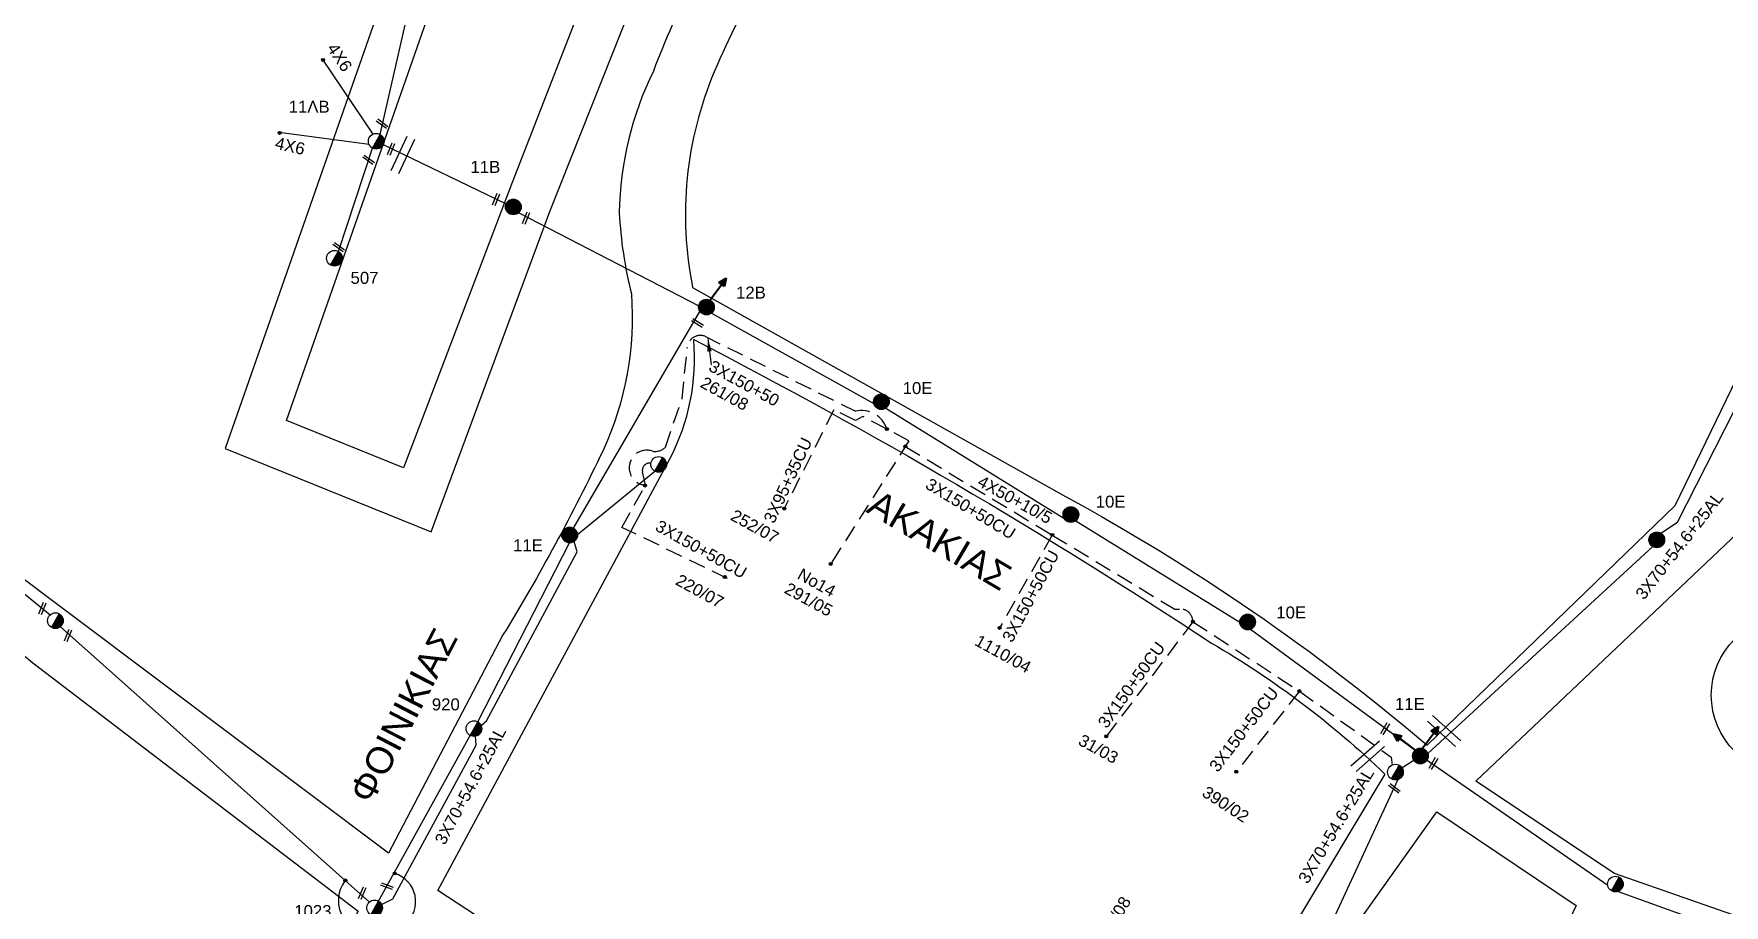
# Model space of a CAD drawing. Header units: millimetres. Extents: x 8994 to 10771, y 1891 to 2926.
# Drawn here: x 9452.9 to 9706.7, y 2600.7 to 2731.5 of the extents above; entities that cross this region are included whole.
import ezdxf
from ezdxf.enums import TextEntityAlignment as Align

# ---------------------------------------------------------------- set-up
doc = ezdxf.new("R2010")
doc.units = ezdxf.units.MM
doc.linetypes.add('DASHED', pattern=[19.05, 12.7, -6.35])
for name, color, linetype in [('Άγνωστα', 7, 'Continuous'), ('Γυμνά εναέρια ΧΤ και ΦΟΠ (3Φ)   4x50+16AL', 7, 'Continuous'), ('Επίτονοι', 7, 'Continuous'), ('Επιγραφές - Σχήματα', 7, 'Continuous'), ('Καλώδια ΧΤ   3x150+50AL', 7, 'DASHED'), ('Καλώδια ΧΤ   3x150+50CU', 7, 'DASHED'), ('Καλώδια ΧΤ   3x95+35CU', 7, 'DASHED'), ('Μηχανική τομή', 7, 'Continuous'), ('Στύλος Ξύλινος', 7, 'Continuous'), ('Στύλος Ξύλινος @ 1', 7, 'Continuous'), ('Στύλος ΦΜ', 7, 'Continuous'), ('Στύλος ΦΜ @ 1', 7, 'Continuous'), ('Συνδέσεις', 7, 'Continuous'), ('Συνεστραμμένα ΧΤ   3x70+54.6+25AL', 7, 'SYN_LINE'), ('Τομή', 7, 'Continuous'), ('Υπόβαθρο ΔΕΗ', 7, 'Continuous'), ('Υπόγεια καλώδια Παροχών ΧΤ   4x6', 7, 'DASHED')]:
    doc.layers.add(name, color=color, linetype=linetype)
doc.styles.get("Standard").update_dxf_attribs({"font": 'arial.ttf'})
doc.linetypes.add('SYN_LINE', pattern='A,0.5,-0.0001,["/\\/\\/\\/",Standard,S=0.1,R=0,X=0,Y=-0.05],-0.25', length=0.7501)
doc.dimstyles.new('ISO-25', dxfattribs={"dimtxt": 2.5, "dimasz": 2.5, "dimexe": 1.25, "dimexo": 0.625, "dimtad": 1, "dimtxsty": 'Standard', "dimcen": 2.5, "dimadec": 0, "dimazin": 0, "dimtfac": 1, "dimtmove": 0, "dimatfit": 3, "dimfxl": 0, "dimarcsym": 0})

# ---------------------------------------------------------------- blocks, each defined once
blk = doc.blocks.new('ΥΠΑΡΧΩΝ ΤΣΙΜΕΝΤΕΝΙΟΣ ΣΤΥΛΟΣ')
at = {"layer": 'Στύλος ΦΜ'}
blk.add_hatch(color=7, dxfattribs=at).paths.add_polyline_path([(-1.29, -2.28, 0.574793), (2.62, 0, 0.268822), (1.3, 2.27)])
at = {"layer": 'Στύλος ΦΜ', "color": 7}
blk.add_line((-1.29, -2.28), (1.3, 2.27), dxfattribs=at)
blk.add_circle((0, 0), 2.62, dxfattribs=at)
at = {"layer": 'Στύλος ΦΜ', "flags": 4}
for tag, p in [('ΑΡΙΘΜΟΣ', (-4.68, 8.05)), ('ΤΥΠΟΣ', (-4.91, 3.03))]:
    blk.add_attdef(tag, p, '', height=4, dxfattribs=at)
blk = doc.blocks.new('ΥΠΑΡΧΩΝ ΞΥΛΙΝΟΣ ΣΤΥΛΟΣ')
at = {"layer": 'Στύλος Ξύλινος'}
h = blk.add_hatch(color=256, dxfattribs=at)
h.paths.add_polyline_path([(-2.62, 0, 0.270008), (-1.29, -2.28), (1.3, 2.27, 0.576266)])
h.paths.add_polyline_path([(-1.29, -2.28, 0.574793), (2.62, 0, 0.268822), (1.3, 2.27)])
blk.add_line((-1.29, -2.28), (1.3, 2.27), dxfattribs=at)
blk.add_circle((0, 0), 2.62, dxfattribs=at)
at = {"layer": 'Στύλος Ξύλινος', "flags": 4}
for tag, p in [('ΑΡΙΘΜΟΣ', (-4.91, 8.6)), ('ΤΥΠΟΣ', (-4.85, 3.39))]:
    blk.add_attdef(tag, p, '', height=4, dxfattribs=at)
blk = doc.blocks.new('ΕΠΙΤΟΝΟΣ')
at = {"layer": 'Επίτονοι', "lineweight": 40, "ltscale": 40}
blk.add_hatch(color=256, dxfattribs=at).paths.add_polyline_path([(-1.13, 6.47), (0, 9.1), (1.13, 6.47)])
for p, q in [((-1.13, 6.47), (0, 9.1)), ((1.13, 6.47), (-1.13, 6.47)), ((-1.13, 6.47), (0, 6.47)), ((0, 9.1), (1.13, 6.47)), ((0, 6.47), (0, 0))]:
    blk.add_line(p, q, dxfattribs=at)
blk = doc.blocks.new('ΤΟΜΗ')
at = {"layer": 'Τομή', "ltscale": 40}
for p, q in [((-5.68, 0), (5.68, 0)), ((5.68, -2.33), (-5.68, -2.33))]:
    blk.add_line(p, q, dxfattribs=at)
blk = doc.blocks.new('_ΣΥΝΔΕΣΗ')
at = {"layer": 'Συνδέσεις', "linetype": 'SYN_LINE', "ltscale": 40}
blk.add_hatch(color=256, dxfattribs=at).paths.add_polyline_path([(0.5, -0.01, 1), (-0.5, -0.01, 1)])
at = {"layer": 'Συνδέσεις'}
blk.add_circle((0, -0.01), 0.5, dxfattribs=at)
blk = doc.blocks.new('ΜΗΧΑΝΙΚΗ ΤΟΜΗ')
at = {"layer": 'Μηχανική τομή', "ltscale": 40}
for p, q in [((-1.89, 0.78), (1.89, 0.78)), ((1.89, 0), (-1.89, 0))]:
    blk.add_line(p, q, dxfattribs=at)

msp = doc.modelspace()

# ---------------------------------------------------------------- linework, layer by layer
at = {"layer": 'Άγνωστα'}
msp.add_circle((9716.55, 2632.2), 11.84, dxfattribs=at)
at = {"layer": 'Γυμνά εναέρια ΧΤ και ΦΟΠ (3Φ)   4x50+16AL', "color": 85, "ltscale": 20}
for points in [[(9505.38, 2714.86), (9523.81, 2705.95)], [(9525.71, 2704.64), (9552.73, 2690.66)], [(9554.64, 2689.56), (9579, 2675.97)], [(9580.83, 2675.3), (9607.54, 2658.79)], [(9609.32, 2658.39), (9633.95, 2643.15)], [(9635.56, 2642.1), (9660.28, 2623.96)], [(9661.05, 2623.07), (9657.32, 2620.65)], [(9661.1, 2623.1), (9689.16, 2603.69), (9689.16, 2603.69)], [(9690.74, 2602.74), (9715.86, 2593.66)]]:
    msp.add_lwpolyline(points, dxfattribs=at)
at = {"layer": 'Επιγραφές - Σχήματα', "ltscale": 0.2}
for centre, radius, start, end in [((9503.58, 2601.35), 4.94, 142.1609, 285.3566), ((9505.85, 2601.21), 4.4, 310.3361, 73.5049)]:
    msp.add_arc(centre, radius, start, end, dxfattribs=at)
at = {"layer": 'Καλώδια ΧΤ   3x150+50AL', "color": 27, "ltscale": 0.2}
for p, q in [((9576.24, 2673.45), (9573, 2675.04)), ((9577.36, 2674.03), (9576.24, 2673.45)), ((9584.29, 2670.4), (9577.36, 2674.03))]:
    msp.add_line(p, q, dxfattribs=at)
for points in [[(9545.83, 2668.82, 0.239641), (9547.72, 2669.44), (9550.23, 2676.7), (9551.02, 2684.45, -0.484027), (9553.63, 2686.11), (9576.24, 2674.83)], [(9544.75, 2663.76), (9544.29, 2663.79, -1.052576), (9545.83, 2668.82)]]:
    msp.add_lwpolyline(points, format="xyb", dxfattribs=at)
msp.add_arc((9577.18, 2670.98), 3.97, 17.0654, 103.6774, dxfattribs=at)
at = {"layer": 'Καλώδια ΧΤ   3x150+50CU', "color": 27, "ltscale": 0.2}
for points in [[(9584.29, 2670.4), (9572.55, 2651.91)], [(9605.8, 2656.24), (9597.89, 2642.3)], [(9626.91, 2643.23), (9613.77, 2625.85)], [(9642.89, 2632.81), (9633.41, 2620.71)]]:
    msp.add_lwpolyline(points, dxfattribs=at)
for points in [[(9583.74, 2669.54), (9605.8, 2656.24), (9624.19, 2645.11), (9624.88, 2645.14, -0.42948), (9626.91, 2643.23), (9642.89, 2632.81), (9656.66, 2622.91), (9656.79, 2621.71)], [(9557.05, 2649.71), (9541.21, 2657.4), (9544.75, 2663.76), (9544.29, 2665.72, -0.549679), (9545.56, 2667.01, 0.104884)]]:
    msp.add_lwpolyline(points, format="xyb", dxfattribs=at)
at = {"layer": 'Καλώδια ΧΤ   3x95+35CU', "color": 27, "ltscale": 0.2}
msp.add_lwpolyline([(9573, 2675.04), (9565.57, 2660.23)], dxfattribs=at)
at = {"layer": 'Συνεστραμμένα ΧΤ   3x70+54.6+25AL', "color": 1, "ltscale": 20}
for points in [[(9504.9, 2716.39), (9512.31, 2748.91)], [(9498.65, 2698.83), (9503.74, 2714.35)], [(9421.63, 2671.82), (9455.4, 2644.28)], [(9456.91, 2642.48), (9503.29, 2601.14)]]:
    msp.add_lwpolyline(points, dxfattribs=at)
at = {"layer": 'Συνεστραμμένα ΧΤ   3x70+54.6+25AL', "color": 85, "ltscale": 20}
for points in [[(9533.95, 2657.27), (9552.9, 2689.82)], [(9519.57, 2628.2), (9533.31, 2655.08)], [(9504.66, 2601.29), (9518.41, 2626.16)]]:
    msp.add_lwpolyline(points, dxfattribs=at)
at = {"layer": 'Συνεστραμμένα ΧΤ   3x70+54.6+25AL', "color": 27, "ltscale": 20}
for points in [[(9697.12, 2656.55), (9699.65, 2658.19), (9716.63, 2691.61)], [(9520.11, 2627.53), (9520.06, 2627.66), (9520.85, 2628.37), (9534.49, 2653.74), (9534.03, 2655.28)], [(9662.18, 2623.43), (9695.95, 2654.5)], [(9505.12, 2600.8), (9506.82, 2601.63), (9519.3, 2624.72), (9519.23, 2626.03)]]:
    msp.add_lwpolyline(points, dxfattribs=at)
at = {"layer": 'Συνεστραμμένα ΧΤ   3x70+54.6+25AL', "color": 27, "ltscale": 15}
msp.add_lwpolyline([(9534.54, 2656.34), (9546.14, 2665.83)], dxfattribs=at)
at = {"layer": 'Συνεστραμμένα ΧΤ   3x70+54.6+25AL', "color": 151, "ltscale": 20}
msp.add_lwpolyline([(9657.65, 2619.53), (9643.69, 2589.34)], dxfattribs=at)
at = {"layer": 'Υπόβαθρο ΔΕΗ'}
for points in [[(9544.89, 2914.82), (9561.21, 2896.78), (9538.2, 2829.36), (9520.23, 2779.51), (9498.69, 2718.03), (9481.67, 2669.22), (9512.57, 2656.73), (9530.38, 2704.81), (9546.01, 2744.15), (9570.23, 2807.16), (9592.46, 2864.39), (9618.07, 2836.72, -0.106781), (9596.02, 2792.72, -0.043262), (9575.36, 2770.09, 0.064164), (9559.9, 2752.02, 0.06773), (9545.93, 2725.9, 0.110558), (9540.8, 2704.63, 0.047889), (9542.62, 2692.46, -0.126006), (9538.37, 2668.96, -0.02637), (9523.35, 2641.24), (9506.16, 2608.46), (9447.63, 2652.44)], [(9662.05, 2624.7), (9699.27, 2660.67), (9721.62, 2706.76), (9734.07, 2733.95), (9683.25, 2767.97), (9625.17, 2829.46, -0.052731), (9611.85, 2799.7, -0.037591), (9586.26, 2767.7, -0.036663), (9572.85, 2754.52, 0.079037), (9555.06, 2725.79, 0.150645), (9551.82, 2693.41), (9607.8, 2662.02, -0.051957), (9662.05, 2624.7, 0.436179)]]:
    msp.add_lwpolyline(points, format="xyb", dxfattribs=at)
for points in [[(9567.07, 2890.71), (9587.11, 2869.5), (9524.75, 2709.18), (9508.4, 2666.32), (9490.88, 2673.44), (9549.4, 2840.66)], [(9392.49, 2687.43), (9452.76, 2637.05), (9501.62, 2599.76), (9475.39, 2552.42), (9408.12, 2603.82), (9411.42, 2612.23), (9371.3, 2641.16)], [(9609.67, 2516.15), (9621.91, 2544.98), (9643.87, 2587.04), (9663.5, 2614.67), (9684.44, 2600.62), (9639.22, 2504.92)]]:
    msp.add_lwpolyline(points, close=True, dxfattribs=at)
for points in [[(9816.5, 2565.14), (9786.51, 2572.63), (9743.79, 2586.63), (9762.9, 2642.82), (9754.97, 2646.08), (9735.86, 2589.46), (9690.17, 2605.43), (9669.37, 2619.29), (9708.69, 2656.56), (9742.65, 2727.89, -0.074905), (9789.62, 2685.48, -0.000817), (9819.92, 2640.15, -0.063628), (9835.05, 2616.96)], [(9613.33, 2543.02), (9585.9, 2555.5), (9513.55, 2602.86), (9548.35, 2667.6, 0.143554), (9551.99, 2685.59, -0.026518), (9629.71, 2640.01, -0.060385), (9655.73, 2620.35), (9628.31, 2574.61)]]:
    msp.add_lwpolyline(points, format="xyb", close=True, dxfattribs=at)
at = {"layer": 'Υπόγεια καλώδια Παροχών ΧΤ   4x6', "color": 1, "linetype": 'SYN_LINE', "ltscale": 15}
for points in [[(9503.85, 2716.45), (9496.31, 2727.63)], [(9503.25, 2714.87), (9489.77, 2716.69)]]:
    msp.add_lwpolyline(points, dxfattribs=at)

# ---------------------------------------------------------------- block references
at = {"layer": 'Επίτονοι'}
for p, xscale, yscale, zscale, rotation in [((9554.47, 2691.49), 0.4500000000000169, 0.4500000000000169, 0.4500000000000169, 324.1724586436594), ((9660.28, 2623.96), 0.450000000000096, 0.450000000000096, 0.450000000000096, 53.44409881321705), ((9661.39, 2624.2), 0.4500000000000169, 0.4500000000000169, 0.4500000000000169, 324.1724586436594)]:
    msp.add_blockref('ΕΠΙΤΟΝΟΣ', p, dxfattribs=dict(at, xscale=xscale, yscale=yscale, zscale=zscale, rotation=rotation))
at = {"layer": 'Μηχανική τομή'}
for p, xscale, yscale, zscale, rotation in [((9505.08, 2717.84), 0.5000000000000048, 0.5000000000000048, 0.5000000000000048, 324.1739248048186), ((9506.36, 2714.23), 0.5000000000001863, 0.5000000000001863, 0.5000000000001863, 247.7464554874511), ((9503.06, 2712.41), 0.5000000000000048, 0.5000000000000048, 0.5000000000000048, 324.1739248048186), ((9522.12, 2706.68), 0.5000000000001863, 0.5000000000001863, 0.5000000000001863, 247.7464554874511), ((9526.63, 2703.88), 0.5000000000001863, 0.5000000000001863, 0.5000000000001863, 247.7464554874511), ((9498.58, 2699.3), 0.5000000000000048, 0.5000000000000048, 0.5000000000000048, 324.1739248048186), ((9552.63, 2688.25), 0.500000000000184, 0.500000000000184, 0.500000000000184, 148.0561646638299), ((9454.02, 2645.29), 0.5000000000001876, 0.5000000000001876, 0.5000000000001876, 247.7464554874507), ((9457.87, 2641.25), 0.5000000000001876, 0.5000000000001876, 0.5000000000001876, 247.7464554874507), ((9655.58, 2627.27), 0.5000000000001463, 0.5000000000001463, 0.5000000000001463, 239.225397685476), ((9662.83, 2622.08), 0.5000000000001463, 0.5000000000001463, 0.5000000000001463, 239.225397685476), ((9657.27, 2618.38), 0.500000000000107, 0.500000000000107, 0.500000000000107, 143.3686808528149), ((9502.03, 2602.56), 0.5000000000001863, 0.5000000000001863, 0.5000000000001863, 247.7464554874511), ((9506, 2603.72), 0.5000000000002269, 0.5000000000002269, 0.5000000000002269, 159.5369081296107)]:
    msp.add_blockref('ΜΗΧΑΝΙΚΗ ΤΟΜΗ', p, dxfattribs=dict(at, xscale=xscale, yscale=yscale, zscale=zscale, rotation=rotation))
at = {"layer": 'Στύλος Ξύλινος @ 1', "ltscale": 40}
ref = msp.add_blockref('ΥΠΑΡΧΩΝ ΞΥΛΙΝΟΣ ΣΤΥΛΟΣ', (9524.9, 2705.5), dxfattribs=dict(at, xscale=0.4499999999998181, yscale=0.4499999999998181, zscale=0.4499999999998181))
ref.add_attrib('ΤΥΠΟΣ', '11B', (9518.47, 2710.62), dxfattribs={"layer": 'Στύλος Ξύλινος', "height": 1.8, "flags": 4})
ref = msp.add_blockref('ΥΠΑΡΧΩΝ ΞΥΛΙΝΟΣ ΣΤΥΛΟΣ', (9553.89, 2690.47), dxfattribs=dict(at, xscale=0.4499999999998181, yscale=0.4499999999998181, zscale=0.4499999999998181))
ref.add_attrib('ΤΥΠΟΣ', '12B', (9558.33, 2691.75), dxfattribs={"layer": 'Στύλος Ξύλινος', "height": 1.8, "flags": 4})
ref = msp.add_blockref('ΥΠΑΡΧΩΝ ΞΥΛΙΝΟΣ ΣΤΥΛΟΣ', (9580.15, 2676.26), dxfattribs=dict(at, xscale=0.4499999999998181, yscale=0.4499999999998181, zscale=0.4499999999998181))
ref.add_attrib('ΤΥΠΟΣ', '10Ε', (9583.34, 2677.41), dxfattribs={"layer": 'Στύλος Ξύλινος', "height": 1.8, "flags": 4})
ref = msp.add_blockref('ΥΠΑΡΧΩΝ ΞΥΛΙΝΟΣ ΣΤΥΛΟΣ', (9608.59, 2659.32), dxfattribs=dict(at, xscale=0.4499999999998181, yscale=0.4499999999998181, zscale=0.4499999999998181))
ref.add_attrib('ΤΥΠΟΣ', '10E', (9612.32, 2660.36), dxfattribs={"layer": 'Στύλος Ξύλινος', "height": 1.8, "flags": 4})
ref = msp.add_blockref('ΥΠΑΡΧΩΝ ΞΥΛΙΝΟΣ ΣΤΥΛΟΣ', (9533.36, 2656.25), dxfattribs=dict(at, xscale=0.4499999999998181, yscale=0.4499999999998181, zscale=0.4499999999998181))
ref.add_attrib('ΤΥΠΟΣ', '11E', (9524.86, 2653.82), dxfattribs={"layer": 'Στύλος Ξύλινος', "height": 1.8, "flags": 4})
at = {"layer": 'Στύλος Ξύλινος @ 1', "ltscale": 40, "xscale": 0.4499999999998181, "yscale": 0.4499999999998181, "zscale": 0.4499999999998181}
msp.add_blockref('ΥΠΑΡΧΩΝ ΞΥΛΙΝΟΣ ΣΤΥΛΟΣ', (9696.53, 2655.52), dxfattribs=at)
at = {"layer": 'Στύλος Ξύλινος @ 1', "ltscale": 40}
ref = msp.add_blockref('ΥΠΑΡΧΩΝ ΞΥΛΙΝΟΣ ΣΤΥΛΟΣ', (9635.12, 2643.19), dxfattribs=dict(at, xscale=0.4499999999998181, yscale=0.4499999999998181, zscale=0.4499999999998181))
ref.add_attrib('ΤΥΠΟΣ', '10E', (9639.42, 2643.72), dxfattribs={"layer": 'Στύλος Ξύλινος', "height": 1.8, "flags": 4})
ref = msp.add_blockref('ΥΠΑΡΧΩΝ ΞΥΛΙΝΟΣ ΣΤΥΛΟΣ', (9661.05, 2623.07), dxfattribs=dict(at, xscale=0.4499999999998181, yscale=0.4499999999998181, zscale=0.4499999999998181))
ref.add_attrib('ΤΥΠΟΣ', '11E', (9657.23, 2629.99), dxfattribs={"layer": 'Στύλος Ξύλινος', "height": 1.8, "flags": 4})
at = {"layer": 'Στύλος ΦΜ @ 1', "ltscale": 40}
ref = msp.add_blockref('ΥΠΑΡΧΩΝ ΤΣΙΜΕΝΤΕΝΙΟΣ ΣΤΥΛΟΣ', (9504.32, 2715.37), dxfattribs=dict(at, xscale=0.4499999999998181, yscale=0.4499999999998181, zscale=0.4499999999998181))
ref.add_attrib('ΤΥΠΟΣ', '11ΛB', (9491.18, 2719.65), dxfattribs={"layer": 'Στύλος ΦΜ', "height": 1.8, "flags": 4})
ref = msp.add_blockref('ΥΠΑΡΧΩΝ ΤΣΙΜΕΝΤΕΝΙΟΣ ΣΤΥΛΟΣ', (9498.06, 2697.8), dxfattribs=dict(at, xscale=0.4499999999998181, yscale=0.4499999999998181, zscale=0.4499999999998181))
ref.add_attrib('ΤΥΠΟΣ', '507', (9500.47, 2693.96), dxfattribs={"layer": 'Στύλος ΦΜ', "height": 1.8, "flags": 4})
at = {"layer": 'Στύλος ΦΜ @ 1', "ltscale": 40, "xscale": 0.4499999999998181, "yscale": 0.4499999999998181, "zscale": 0.4499999999998181}
for p in [(9546.72, 2666.85), (9456.17, 2643.39), (9657.31, 2620.65), (9690.32, 2603.84)]:
    msp.add_blockref('ΥΠΑΡΧΩΝ ΤΣΙΜΕΝΤΕΝΙΟΣ ΣΤΥΛΟΣ', p, dxfattribs=at)
at = {"layer": 'Στύλος ΦΜ @ 1', "ltscale": 40}
ref = msp.add_blockref('ΥΠΑΡΧΩΝ ΤΣΙΜΕΝΤΕΝΙΟΣ ΣΤΥΛΟΣ', (9518.99, 2627.18), dxfattribs=dict(at, xscale=0.4499999999998181, yscale=0.4499999999998181, zscale=0.4499999999998181))
ref.add_attrib('ΤΥΠΟΣ', '920', (9512.67, 2629.92), dxfattribs={"layer": 'Στύλος ΦΜ', "height": 1.8, "flags": 4})
ref = msp.add_blockref('ΥΠΑΡΧΩΝ ΤΣΙΜΕΝΤΕΝΙΟΣ ΣΤΥΛΟΣ', (9504.08, 2600.27), dxfattribs=dict(at, xscale=0.4499999999998181, yscale=0.4499999999998181, zscale=0.4499999999998181))
ref.add_attrib('ΤΥΠΟΣ', '1023', (9492.02, 2598.89), dxfattribs={"layer": 'Στύλος ΦΜ', "height": 1.8, "flags": 4})
at = {"layer": 'Συνδέσεις', "xscale": 0.4499999999998181, "yscale": 0.4499999999998181, "zscale": 0.4499999999998181}
for p in [(9496.35, 2727.57), (9489.81, 2716.62), (9580.97, 2672.15), (9583.74, 2669.55), (9544.68, 2663.68), (9565.57, 2660.23), (9605.8, 2656.28), (9572.55, 2651.92), (9556.63, 2649.95), (9597.89, 2642.31), (9626.91, 2643.24), (9642.89, 2632.82), (9613.9, 2626.03), (9633.41, 2620.72), (9499.68, 2604.39), (9507.1, 2605.44)]:
    msp.add_blockref('_ΣΥΝΔΕΣΗ', p, dxfattribs=at)
at = {"layer": 'Τομή'}
for p, xscale, yscale, zscale, rotation in [((9507.79, 2713.54), 0.499999999999915, 0.499999999999915, 0.499999999999915, 64.9624409633985), ((9664.99, 2627.26), 0.4999999999999987, 0.4999999999999987, 0.4999999999999987, 318.297154135702), ((9652.76, 2623.49), 0.5000000000000611, 0.5000000000000611, 0.5000000000000611, 41.32109489271559)]:
    msp.add_blockref('ΤΟΜΗ', p, dxfattribs=dict(at, xscale=xscale, yscale=yscale, zscale=zscale, rotation=rotation))

# ---------------------------------------------------------------- texts
at = {"layer": 'Επιγραφές - Σχήματα', "ltscale": 20, "attachment_point": 1}
for s, insert, char_height, width, rotation in [('261/08', (9553.68, 2680.12), 1.8, 33.3738, 331.2725), ('4Χ50+10/5', (9595.27, 2665.3), 1.8, 33.3738, 331.2725), ('ΑΚΑΚΙΑΣ', (9579.74, 2663.22), 4, 33.3738, 329.4286), ('252/07', (9558.22, 2660.18), 1.8, 33.3738, 331.2725), ('220/07', (9549.96, 2650.48), 1.8, 33.3738, 331.2725), ('291/05', (9566.3, 2649.21), 1.8, 33.3738, 331.2725), ('Νο14', (9568.24, 2651.35), 1.8, 33.3738, 330.8872), ('ΦΟΙΝΙΚΙΑΣ', (9500.03, 2617.47), 4, 33.3738, 62.5638), ('1110/04', (9594.86, 2641.38), 1.8, 33.3738, 331.2725), ('31/03', (9610.4, 2626.44), 1.8, 7.4542, 331.2725), ('390/02', (9629.1, 2618.68), 1.8, 7.9313, 326.8758), ('189/08', (9612.21, 2595.6), 1.8, 33.3738, 59.151)]:
    msp.add_mtext(s, dxfattribs=dict(at, insert=insert, char_height=char_height, width=width, rotation=rotation))
at = {"layer": 'Καλώδια ΧΤ   3x150+50AL', "ltscale": 20, "insert": (9554.93, 2682.6), "char_height": 1.8, "width": 33.3738, "attachment_point": 1, "rotation": 331.2725}
msp.add_mtext('3Χ150+50', dxfattribs=at)
at = {"layer": 'Καλώδια ΧΤ   3x150+50CU', "ltscale": 0.2}
for rotation, p in [(328.8233, (9593.55, 2660.21)), (330.7477, (9553.1, 2654.12)), (61.8455, (9602.55, 2647.08)), (54.0515, (9617.68, 2633.75)), (52.4054, (9634.55, 2627.07))]:
    msp.add_text('3X150+50CU', height=1.8, rotation=rotation, dxfattribs=at).set_placement(p, align=Align.MIDDLE)
at = {"layer": 'Καλώδια ΧΤ   3x95+35CU', "ltscale": 0.2}
msp.add_text('3X95+35CU', height=1.8, rotation=65.0355, dxfattribs=at).set_placement((9566.11, 2664.47), align=Align.MIDDLE)
at = {"layer": 'Συνεστραμμένα ΧΤ   3x70+54.6+25AL', "ltscale": 20}
for rotation, p in [(52.0989, (9699.91, 2654.67)), (61.6225, (9518.45, 2618.63)), (59.1385, (9648.39, 2612.61))]:
    msp.add_text('3X70+54.6+25AL', height=1.8, rotation=rotation, dxfattribs=at).set_placement(p, align=Align.MIDDLE)
at = {"layer": 'Υπόγεια καλώδια Παροχών ΧΤ   4x6', "ltscale": 0.2}
for rotation, p in [(303.7149, (9498.84, 2727.97)), (347.2663, (9491.4, 2714.66))]:
    msp.add_text('4X6', height=1.8, rotation=rotation, dxfattribs=at).set_placement(p, align=Align.MIDDLE)

# ---------------------------------------------------------------- leaders
at = {"layer": 'Επιγραφές - Σχήματα', "ltscale": 40}
msp.add_leader([(9554.1, 2685.8), (9554.58, 2681.79)], dimstyle='ISO-25', override={"dimasz": 2, "dimtad": 0}, dxfattribs=at)

doc.saveas('drawing.dxf')
